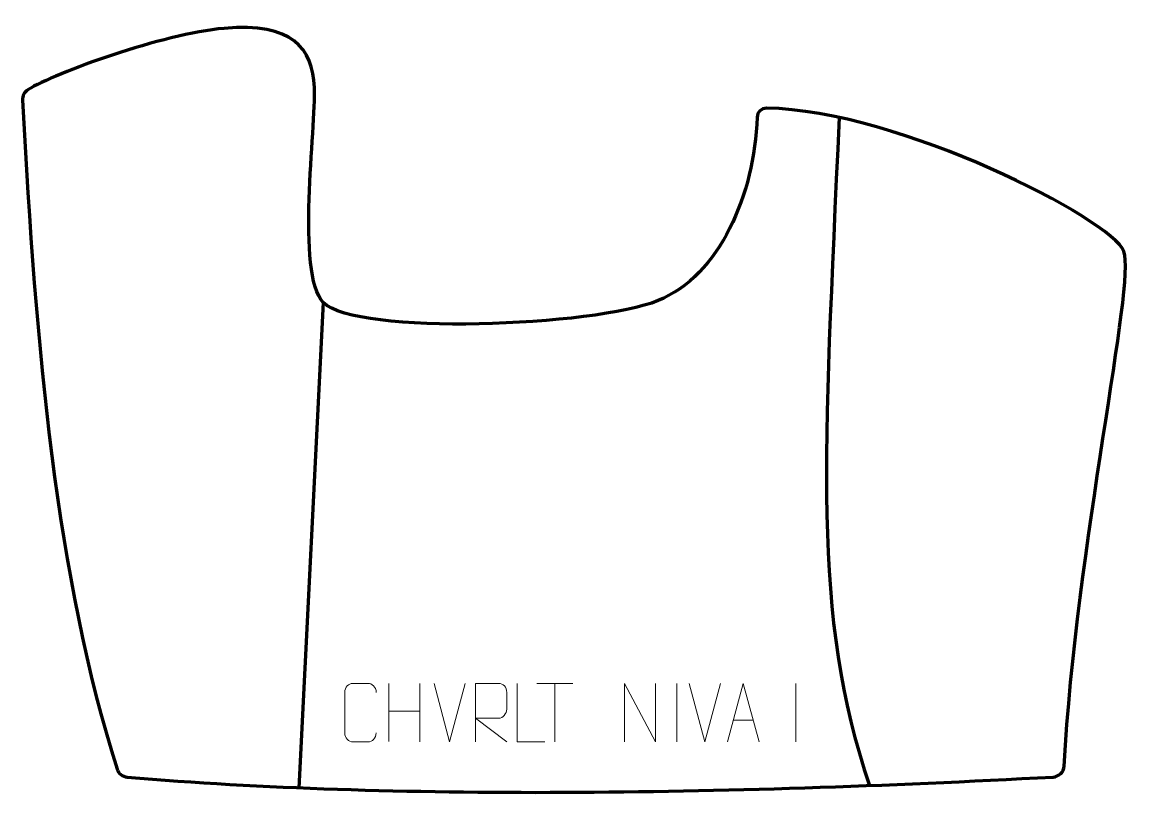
# Model space of a CAD drawing. Header units: millimetres. Extents: x -235 to 239, y -166 to 165.
import ezdxf

# ---------------------------------------------------------------- set-up
doc = ezdxf.new("R2010")
doc.units = ezdxf.units.MM
doc.header["$MEASUREMENT"] = 0
for name, color, linetype in [('layer 1', 7, 'Continuous'), ('layer 2', 7, 'Continuous'), ('layer 3', 7, 'Continuous')]:
    doc.layers.add(name, color=color, linetype=linetype)

msp = doc.modelspace()

# ---------------------------------------------------------------- linework, layer by layer
at = {"layer": 'layer 1', "color": 250, "lineweight": 9}
for points, knots in [([(-84.228, -137.6904), (-84.3546, -140.0138), (-85.8739, -141.4934), (-87.8194, -141.5042), (-87.8194, -141.5042), (-89.9317, -141.5038), (-92.044, -141.5038), (-94.1559, -141.5042), (-94.1559, -141.5042), (-95.8997, -141.6096), (-97.6861, -139.7251), (-97.6759, -137.7078), (-97.6759, -137.7078), (-97.6756, -131.9377), (-97.6756, -126.168), (-97.6759, -120.3987), (-97.6759, -120.3987), (-97.6721, -118.2606), (-96.0899, -116.5414), (-94.1402, -116.5549), (-94.1402, -116.5549), (-92.0335, -116.5549), (-89.9264, -116.5549), (-87.8194, -116.5549), (-87.8194, -116.5549), (-86.0561, -116.5194), (-84.2522, -118.0109), (-84.228, -120.4485)], [0, 0, 0, 0, 0.125, 0.125, 0.125, 0.125, 0.25, 0.25, 0.25, 0.25, 0.375, 0.375, 0.375, 0.375, 0.5, 0.5, 0.5, 0.5, 0.625, 0.625, 0.625, 0.625, 0.75, 0.75, 0.75, 0.75, 1, 1, 1, 1]), ([(-41.9224, -141.5047), (-41.9224, -141.5047), (-41.9224, -116.5512), (-41.9224, -116.5512), (-41.9224, -116.5512), (-38.6661, -116.5512), (-35.4091, -116.5512), (-32.1525, -116.5512), (-32.1525, -116.5512), (-30.0461, -116.5889), (-28.6355, -118.0789), (-28.6392, -120.4453), (-28.6392, -120.4453), (-28.6396, -122.4808), (-28.6396, -125.5402), (-28.6392, -127.5762), (-28.6392, -127.5762), (-28.6451, -129.4517), (-30.2868, -131.3935), (-32.107, -131.4126), (-32.107, -131.4126), (-32.107, -131.4126), (-41.9224, -131.4126), (-41.9224, -131.4126), (-41.9224, -131.4126), (-41.9224, -131.4126), (-28.6476, -141.5047), (-28.6476, -141.5047)], [0, 0, 0, 0, 0.125, 0.125, 0.125, 0.125, 0.25, 0.25, 0.25, 0.25, 0.375, 0.375, 0.375, 0.375, 0.5, 0.5, 0.5, 0.5, 0.625, 0.625, 0.625, 0.625, 0.75, 0.75, 0.75, 0.75, 1, 1, 1, 1]), ([(-12.4034, -141.5085), (-12.4034, -141.5085), (-24.1332, -141.5085), (-24.1332, -141.5085), (-24.1332, -141.5085), (-24.1332, -141.5085), (-24.1332, -116.5549), (-24.1332, -116.5549)], [0, 0, 0, 0, 0.33333333, 0.33333333, 0.33333333, 0.33333333, 1, 1, 1, 1]), ([(21.4902, -141.5047), (21.4902, -141.5047), (21.4902, -116.5512), (21.4902, -116.5512), (21.4902, -116.5512), (21.4902, -116.5512), (34.7649, -141.5047), (34.7649, -141.5047), (34.7649, -141.5047), (34.7649, -141.5047), (34.7649, -116.5512), (34.7649, -116.5512)], [0, 0, 0, 0, 0.25, 0.25, 0.25, 0.25, 0.5, 0.5, 0.5, 0.5, 1, 1, 1, 1]), ([(65.3807, -141.5011), (65.3807, -141.5011), (72.0575, -116.5476), (72.0575, -116.5476), (72.0575, -116.5476), (72.0575, -116.5476), (78.9146, -141.5011), (78.9146, -141.5011)], [0, 0, 0, 0, 0.33333333, 0.33333333, 0.33333333, 0.33333333, 1, 1, 1, 1])]:
    msp.add_open_spline(points, degree=3, knots=knots, dxfattribs=at)
for points in [[(-78.9238, -116.5548), (-78.9238, -116.5548), (-78.9238, -141.3323), (-78.9238, -141.3323)], [(-65.6594, -116.5548), (-65.6594, -116.5548), (-65.6594, -141.5083), (-65.6594, -141.5083)], [(-52.9576, -141.5084), (-52.9576, -141.5084), (-59.5899, -116.5548), (-59.5899, -116.5548)], [(-46.3253, -116.5548), (-46.3253, -116.5548), (-52.9576, -141.5084), (-52.9576, -141.5084)], [(-15.7995, -116.5747), (-15.7995, -116.5747), (-0.412, -116.5747), (-0.412, -116.5747)], [(-8.1056, -141.5047), (-8.1056, -141.5047), (-8.1056, -116.5512), (-8.1056, -116.5512)], [(43.8233, -116.5409), (43.8233, -116.5409), (43.8233, -141.515), (43.8233, -141.515)], [(55.7422, -141.5084), (55.7422, -141.5084), (49.1099, -116.5548), (49.1099, -116.5548)], [(62.3745, -116.5548), (62.3745, -116.5548), (55.7423, -141.5084), (55.7423, -141.5084)], [(94.5498, -116.5409), (94.5498, -116.5409), (94.5498, -141.515), (94.5498, -141.515)], [(-78.9238, -128.4371), (-78.9238, -128.4371), (-65.6594, -128.4367), (-65.6594, -128.4367)], [(67.8469, -132.2517), (67.8469, -132.2517), (76.4484, -132.2517), (76.4484, -132.2517)]]:
    msp.add_open_spline(points, degree=3, dxfattribs=at)
at = {"layer": 'layer 2', "color": 12, "lineweight": 200}
msp.add_open_spline([(204.0962, -156.4654), (61.5708, -164.1259), (-76.5983, -166.1544), (-190.3184, -156.5077), (-190.3184, -156.5077), (-192.3306, -156.3373), (-194.0448, -154.9781), (-194.6523, -153.0632), (-194.6523, -153.0632), (-220.7409, -70.8201), (-229.2213, 25.6516), (-234.9409, 131.9855), (-234.9409, 131.9855), (-235.0376, 133.7826), (-234.1538, 135.496), (-232.6217, 136.4541), (-232.6217, 136.4541), (-221.0527, 143.6907), (-175.3423, 160.2726), (-149.0152, 162.6246), (-149.0152, 162.6246), (-119.9798, 165.2186), (-111.3597, 154.1124), (-110.5627, 137.4765), (-110.5627, 137.4765), (-109.7658, 120.8405), (-118.5913, 57.8609), (-106.7817, 45.785), (-106.7817, 45.785), (-92.8364, 31.5257), (8.7632, 35.4867), (35.8569, 46.5773), (35.8569, 46.5773), (61.9423, 57.2555), (76.9474, 91.7932), (78.0276, 124.75), (78.0276, 124.75), (78.0981, 126.9016), (79.8818, 128.6172), (82.0468, 128.5904), (82.0468, 128.5904), (138.257, 127.894), (229.2856, 81.0518), (234.2908, 67.5468), (234.2908, 67.5468), (239.3268, 53.9571), (213.9733, -58.3501), (208.8189, -151.7738), (208.8189, -151.7738), (208.6788, -154.3064), (206.644, -156.3281), (204.0962, -156.4654)], degree=3, knots=[0, 0, 0, 0, 0.07142857, 0.07142857, 0.07142857, 0.07142857, 0.14285714, 0.14285714, 0.14285714, 0.14285714, 0.21428571, 0.21428571, 0.21428571, 0.21428571, 0.28571429, 0.28571429, 0.28571429, 0.28571429, 0.35714286, 0.35714286, 0.35714286, 0.35714286, 0.42857143, 0.42857143, 0.42857143, 0.42857143, 0.5, 0.5, 0.5, 0.5, 0.57142857, 0.57142857, 0.57142857, 0.57142857, 0.64285714, 0.64285714, 0.64285714, 0.64285714, 0.71428571, 0.71428571, 0.71428571, 0.71428571, 0.78571429, 0.78571429, 0.78571429, 0.78571429, 0.85714286, 0.85714286, 0.85714286, 0.85714286, 1, 1, 1, 1], dxfattribs=at)
at = {"layer": 'layer 3', "color": 142, "lineweight": 200}
for points in [[(112.9401, 124.667), (106.5654, -20.3028), (101.1298, -87.1129), (125.8676, -160.0885)], [(-106.7815, 45.785), (-106.7815, 45.785), (-117.1433, -161.0334), (-117.1433, -161.0334)]]:
    msp.add_open_spline(points, degree=3, dxfattribs=at)

doc.saveas('drawing.dxf')
